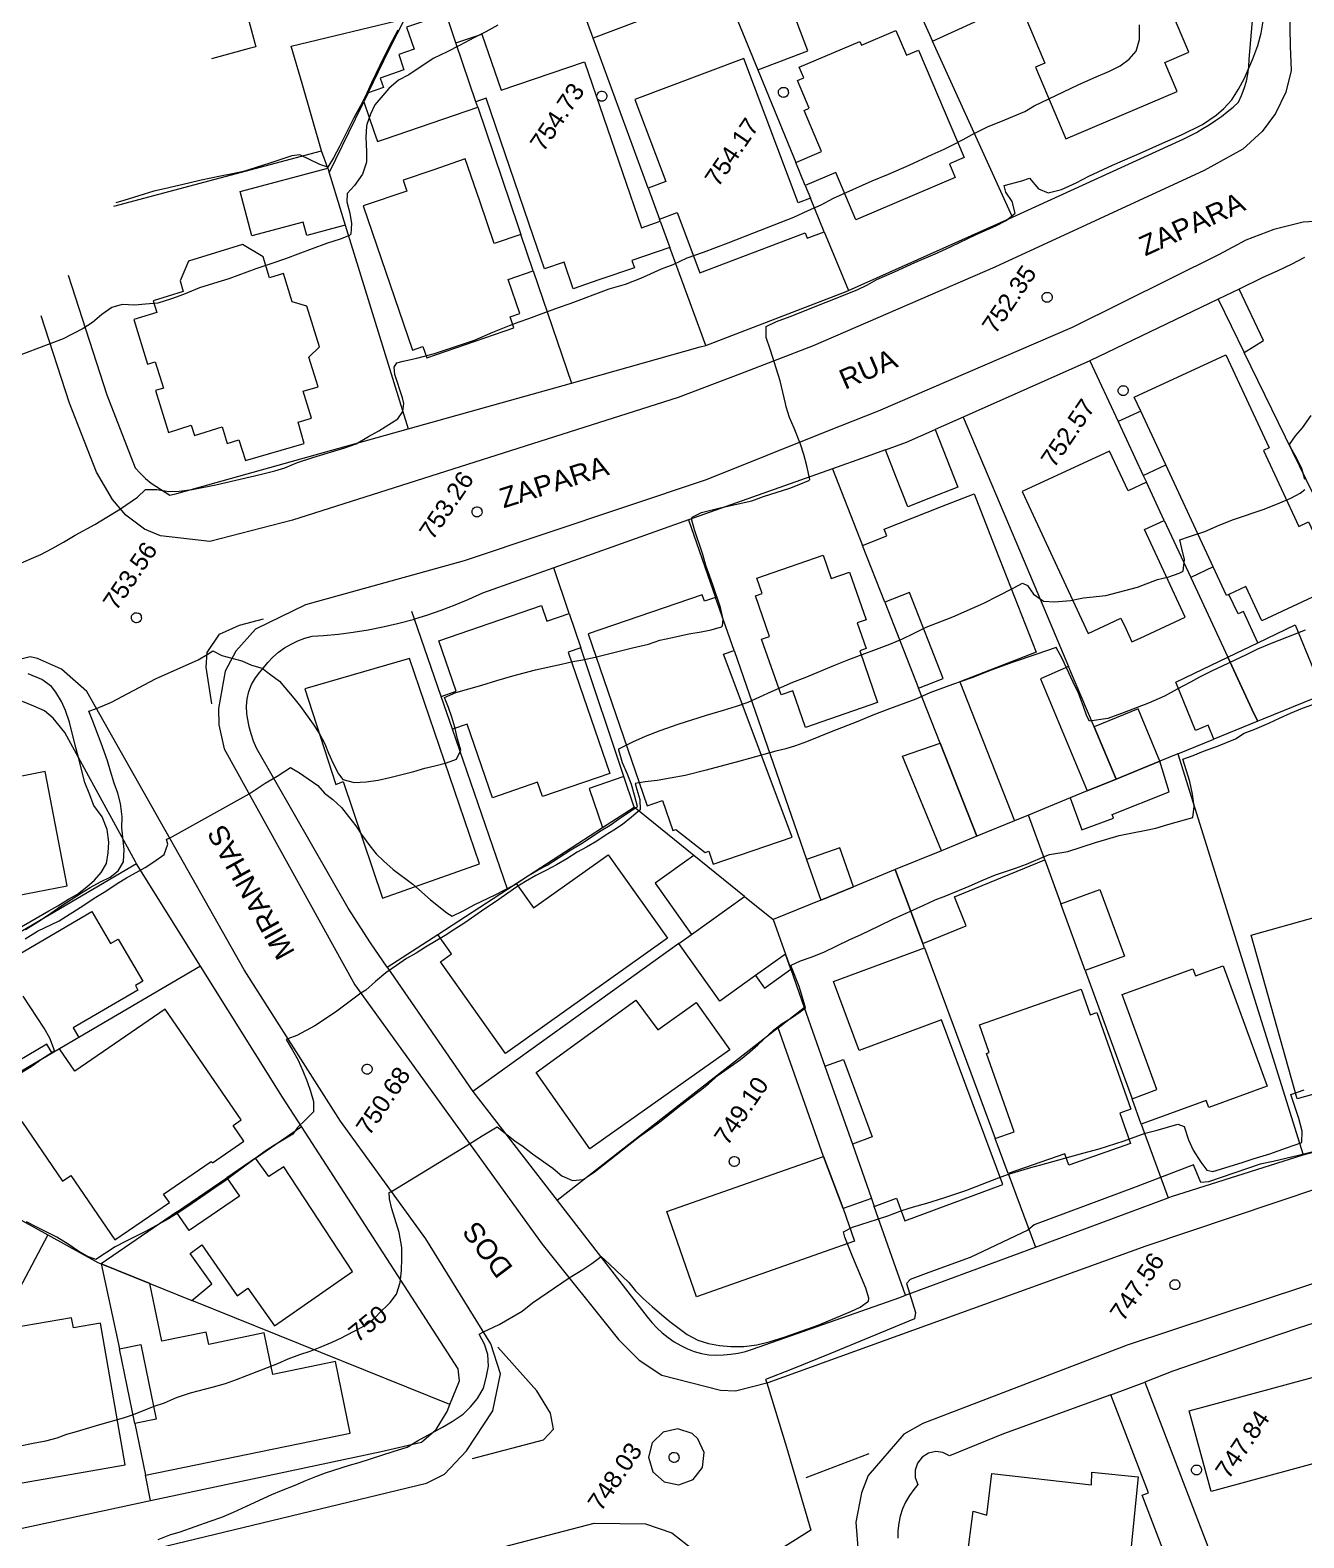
# Model space of a CAD drawing. Header units: metres. Extents: x 7 to 327053, y 40 to 7393807.
# Drawn here: x 325297.3 to 325424.3, y 7393213.7 to 7393364 of the extents above; entities that cross this region are included whole.
import ezdxf
from ezdxf.enums import TextEntityAlignment as Align

# ---------------------------------------------------------------- set-up
doc = ezdxf.new("R2010")
doc.units = ezdxf.units.M
doc.layers.get('0').update_dxf_attribs({"lineweight": 18})
for name, color, linetype, lineweight in [('100_SIST_VIARIO_MEIO_FIO', 1, 'Continuous', 18), ('108_SEP_FIS_CANT_CENT_ILHA', 7, 'Continuous', 18), ('160_P_SIMP_ASF_TOP', 7, 'Continuous', 18), ('206_MURO_E_MURO_ARRIMO', 7, 'Continuous', 18), ('214_PROJ_BEIRAL_EDIF', 10, 'Continuous', 18), ('600_CURVA_MESTRA', 14, 'Continuous', 18), ('602_CURVA_MESTRA_TOP', 24, 'Continuous', 18), ('604_CURVA_INTERM', 7, 'Continuous', 18), ('606_PTO_COTADO', 7, 'Continuous', 18), ('608_PTO_COTADO_INTERVIA', 1, 'Continuous', 18), ('624_SEGM_CURVA_MESTRA', 14, 'Continuous', 18)]:
    doc.layers.add(name, color=color, linetype=linetype, lineweight=lineweight)
doc.styles.add('Style-Arial', font='arial.ttf', dxfattribs={"height": 1.75})

# ---------------------------------------------------------------- blocks, each defined once
blk = doc.blocks.new('SP09')
at = {"color": 0, "linetype": 'Continuous'}
blk.add_lwpolyline([(-0.03, -0.51), (-0.14, -0.49), (-0.24, -0.46), (-0.31, -0.42), (-0.35, -0.39), (-0.42, -0.31), (-0.47, -0.24), (-0.51, -0.15), (-0.52, -0.09), (-0.52, 0.03), (-0.51, 0.11), (-0.48, 0.2), (-0.44, 0.27), (-0.4, 0.33), (-0.32, 0.39), (-0.23, 0.44), (-0.15, 0.48), (-0.1, 0.48), (-0.03, 0.48), (0.08, 0.48), (0.19, 0.44), (0.27, 0.4), (0.35, 0.32), (0.41, 0.23), (0.46, 0.11), (0.48, 0.03), (0.48, -0.03), (0.47, -0.08), (0.44, -0.21), (0.38, -0.3), (0.31, -0.38), (0.23, -0.44), (0.1, -0.49), (0.02, -0.51)], close=True, dxfattribs=at)
blk = doc.blocks.new('SP10')
at = {"color": 0, "linetype": 'Continuous'}
blk.add_lwpolyline([(-0.03, -0.51), (-0.14, -0.49), (-0.24, -0.46), (-0.31, -0.42), (-0.35, -0.39), (-0.42, -0.31), (-0.47, -0.24), (-0.51, -0.15), (-0.52, -0.09), (-0.52, 0.03), (-0.51, 0.11), (-0.48, 0.2), (-0.44, 0.27), (-0.4, 0.33), (-0.32, 0.39), (-0.23, 0.44), (-0.15, 0.48), (-0.1, 0.48), (-0.03, 0.48), (0.08, 0.48), (0.19, 0.44), (0.27, 0.4), (0.35, 0.32), (0.41, 0.23), (0.46, 0.11), (0.48, 0.03), (0.48, -0.03), (0.47, -0.08), (0.44, -0.21), (0.38, -0.3), (0.31, -0.38), (0.23, -0.44), (0.1, -0.49), (0.02, -0.51)], close=True, dxfattribs=at)

msp = doc.modelspace()

# ---------------------------------------------------------------- linework, layer by layer
at = {"layer": '100_SIST_VIARIO_MEIO_FIO'}
for points in [[(325422.862, 7393368.008), (325422.982, 7393362.465), (325423.071, 7393360.029), (325422.542, 7393357.851), (325421.507, 7393355.745), (325420.177, 7393353.934), (325418.259, 7393352.189), (325414.412, 7393350.039), (325393.518, 7393340.423), (325375.424, 7393332.561), (325368.173, 7393329.791)], [(325427.016, 7393345.057), (325424.257, 7393344.912), (325421.349, 7393344.183), (325418.553, 7393343.102), (325415.912, 7393341.683), (325401.228, 7393334.387), (325381.881, 7393326.059), (325376.852, 7393324.048)], [(325368.173, 7393329.791), (325361.943, 7393327.411), (325323.506, 7393315.174), (325315.251, 7393313.047), (325310.347, 7393313.629), (325308.736, 7393314.293), (325306.896, 7393315.68), (325305.54, 7393317.255), (325303.952, 7393319.958), (325301.28, 7393326.845), (325298.446, 7393335.554)], [(325376.852, 7393324.048), (325364.749, 7393319.208), (325340.626, 7393311.134)], [(325340.626, 7393311.134), (325324.796, 7393306.727), (325319.828, 7393304.318), (325317.849, 7393302.125), (325316.772, 7393300.121), (325316.132, 7393296.391), (325316.151, 7393294.764), (325316.677, 7393292.382), (325329.706, 7393268.857), (325348.384, 7393242.971), (325356.011, 7393233.474), (325358.057, 7393231.395), (325360.314, 7393229.922), (325366.19, 7393228.426), (325367.661, 7393228.342), (325370.921, 7393229.176), (325408.608, 7393242.814), (325430.286, 7393250.108), (325450.061, 7393255.155), (325468.931, 7393258.804), (325474.34, 7393259.539)], [(325209.297, 7393200.824), (325216.702, 7393200.774), (325298.443, 7393209.884), (325336.871, 7393219.139), (325338.648, 7393220.053), (325340.855, 7393222.353), (325343.488, 7393226.368), (325344.251, 7393230.048), (325343.265, 7393233.042), (325336.788, 7393243.502), (325328.277, 7393255.254), (325318.682, 7393270.322), (325302.994, 7393298.101), (325300.469, 7393300.322), (325298.07, 7393301.379), (325297.342, 7393301.556), (325271.821, 7393295.316)], [(325467.856, 7393249.99), (325450.614, 7393246.4), (325437.957, 7393243.233), (325406.722, 7393232.915), (325386.337, 7393225.108), (325384.463, 7393224.022), (325380.9, 7393219.899), (325380.22, 7393218.178), (325379.672, 7393215.265), (325379.979, 7393211.422), (325381.204, 7393208.291), (325385.378, 7393204.11), (325403.726, 7393189.696), (325429.074, 7393172.585), (325436.74, 7393168.324), (325448.345, 7393162.46), (325459.931, 7393157.179), (325473.224, 7393151.606), (325497.224, 7393143.53), (325504.927, 7393141.361), (325520.03, 7393138.206), (325537.669, 7393135.195), (325572.626, 7393131.787)], [(325203.981, 7393192.791), (325219.061, 7393193.226), (325239.529, 7393194.617), (325272.258, 7393198.267), (325302.769, 7393203.146), (325326.737, 7393208.129), (325353.588, 7393215.149), (325358.704, 7393215.09), (325361.333, 7393214.193), (325365.156, 7393211.198), (325373.617, 7393203.061), (325392.737, 7393187.111), (325406.802, 7393176.876), (325424.447, 7393165.503), (325437.468, 7393158.298), (325459.032, 7393147.869), (325459.338, 7393146.828), (325458.563, 7393145.826), (325404.242, 7393140.748), (325268.369, 7393128.025)]]:
    msp.add_lwpolyline(points, dxfattribs=at)
at = {"layer": '108_SEP_FIS_CANT_CENT_ILHA'}
for points in [[(325315.464, 7393296.87), (325314.897, 7393300.509), (325314.995, 7393301.983), (325316.238, 7393303.823), (325318.228, 7393304.7), (325320.601, 7393305.333)], [(325341.46, 7393221.61), (325348.534, 7393223.475), (325349.539, 7393224.514), (325349.218, 7393226.132), (325347.869, 7393228.344), (325343.979, 7393232.699)], [(325374.715, 7393219.717), (325380.998, 7393222.101)]]:
    msp.add_lwpolyline(points, dxfattribs=at)
msp.add_lwpolyline([(325363.356, 7393224.086), (325361.925, 7393224.565), (325360.453, 7393224.231), (325359.369, 7393223.181), (325358.989, 7393221.721), (325359.422, 7393220.275), (325360.544, 7393219.266), (325362.027, 7393218.986), (325363.439, 7393219.517), (325364.37, 7393220.705), (325364.548, 7393222.203), (325363.922, 7393223.576)], close=True, dxfattribs=at)
at = {"layer": '206_MURO_E_MURO_ARRIMO'}
for p, q in [((325418.903, 7393361.146), (325419.57, 7393369.131)), ((325418.772, 7393359.672), (325418.867, 7393360.407)), ((325418.867, 7393360.407), (325418.903, 7393361.146)), ((325418.406, 7393358.238), (325418.618, 7393358.948)), ((325418.618, 7393358.948), (325418.772, 7393359.672)), ((325417.816, 7393356.88), (325418.139, 7393357.547)), ((325418.139, 7393357.547), (325418.406, 7393358.238)), ((325416.122, 7393355.454), (325416.712, 7393355.902)), ((325416.712, 7393355.902), (325417.288, 7393356.369)), ((325417.288, 7393356.369), (325417.816, 7393356.88)), ((325414.271, 7393354.225), (325414.901, 7393354.615)), ((325414.901, 7393354.615), (325415.518, 7393355.025)), ((325415.518, 7393355.025), (325416.122, 7393355.454)), ((325395.29, 7393345.393), (325412.315, 7393353.177)), ((325412.315, 7393353.177), (325412.978, 7393353.505)), ((325412.978, 7393353.505), (325413.63, 7393353.855)), ((325413.63, 7393353.855), (325414.271, 7393354.225)), ((325378.924, 7393338.092), (325395.29, 7393345.393)), ((325424.415, 7393341.389), (325423.091, 7393340.688)), ((325301.141, 7393339.627), (325304.984, 7393327.692)), ((325420.194, 7393339.343), (325417.877, 7393338.23)), ((325421.743, 7393340.031), (325420.194, 7393339.343)), ((325423.091, 7393340.688), (325421.743, 7393340.031)), ((325364.698, 7393332.614), (325378.547, 7393337.924)), ((325378.547, 7393337.924), (325378.924, 7393338.092)), ((325415.8, 7393337.233), (325402.999, 7393331.087)), ((325351.304, 7393328.86), (325364.142, 7393332.458)), ((325364.142, 7393332.458), (325364.698, 7393332.614)), ((325402.999, 7393331.087), (325390.372, 7393325.462)), ((325335.019, 7393324.295), (325351.304, 7393328.86)), ((325304.984, 7393327.692), (325307.829, 7393320.415)), ((325390.372, 7393325.462), (325387.594, 7393324.225)), ((325311.971, 7393317.834), (325335.019, 7393324.295)), ((325380.689, 7393321.509), (325377.333, 7393320.315)), ((325382.616, 7393322.195), (325380.689, 7393321.509)), ((325307.829, 7393320.415), (325308.32, 7393319.869)), ((325308.32, 7393319.869), (325308.845, 7393319.346)), ((325377.333, 7393320.315), (325362.99, 7393315.208)), ((325308.845, 7393319.346), (325309.411, 7393318.876)), ((325309.411, 7393318.876), (325311.263, 7393317.665)), ((325311.263, 7393317.665), (325311.971, 7393317.834)), ((325362.99, 7393315.208), (325349.571, 7393310.431)), ((325349.571, 7393310.431), (325342.43, 7393307.89)), ((325342.43, 7393307.89), (325341.067, 7393307.268)), ((325339.683, 7393306.693), (325338.281, 7393306.165)), ((325341.067, 7393307.268), (325339.683, 7393306.693)), ((325332.517, 7393304.533), (325333.978, 7393304.868)), ((325333.978, 7393304.868), (325335.668, 7393305.324)), ((325336.862, 7393305.684), (325335.668, 7393305.324)), ((325338.281, 7393306.165), (325336.862, 7393305.684)), ((325324.036, 7393303.157), (325324.736, 7393303.421)), ((325324.736, 7393303.421), (325325.458, 7393303.622)), ((325325.458, 7393303.622), (325326.585, 7393303.691)), ((325326.585, 7393303.691), (325328.078, 7393303.826)), ((325328.078, 7393303.826), (325329.566, 7393304.012)), ((325329.566, 7393304.012), (325331.046, 7393304.247)), ((325331.046, 7393304.247), (325332.517, 7393304.533)), ((325321.55, 7393301.512), (325322.114, 7393302.005)), ((325322.114, 7393302.005), (325322.719, 7393302.446)), ((325322.719, 7393302.446), (325323.361, 7393302.831)), ((325323.361, 7393302.831), (325324.036, 7393303.157)), ((325320.26, 7393300.037), (325320.488, 7393300.273)), ((325320.488, 7393300.273), (325321.034, 7393300.971)), ((325321.034, 7393300.971), (325321.55, 7393301.512)), ((325319.15, 7393298.103), (325319.427, 7393298.798)), ((325319.427, 7393298.798), (325319.799, 7393299.447)), ((325319.799, 7393299.447), (325320.26, 7393300.037)), ((325318.905, 7393296.631), (325318.975, 7393297.376)), ((325318.975, 7393297.376), (325319.15, 7393298.103)), ((325297.716, 7393296.622), (325296.585, 7393297.096)), ((325298.772, 7393296.152), (325297.716, 7393296.622)), ((325299.649, 7393295.448), (325298.772, 7393296.152)), ((325318.942, 7393295.883), (325318.905, 7393296.631)), ((325319.035, 7393295.312), (325318.942, 7393295.883)), ((325300.802, 7393294.004), (325299.649, 7393295.448)), ((325319.191, 7393294.579), (325319.035, 7393295.312)), ((325319.39, 7393293.857), (325319.191, 7393294.579)), ((325307.834, 7393281.103), (325300.802, 7393294.004)), ((325319.629, 7393293.146), (325319.39, 7393293.857)), ((325319.908, 7393292.451), (325319.629, 7393293.146)), ((325329.05, 7393276.489), (325319.908, 7393292.451)), ((325307.96, 7393280.901), (325307.834, 7393281.103)), ((325314.328, 7393270.709), (325307.96, 7393280.901)), ((325331.279, 7393273.031), (325329.05, 7393276.489)), ((325332.947, 7393270.605), (325331.279, 7393273.031)), ((325322.5, 7393257.628), (325314.328, 7393270.709)), ((325332.947, 7393270.605), (325341.483, 7393258.191)), ((325341.483, 7393258.191), (325349.898, 7393247.319)), ((325324.388, 7393254.708), (325322.5, 7393257.628)), ((325340.009, 7393230.543), (325324.388, 7393254.708)), ((325424.266, 7393251.896), (325432.458, 7393254.081)), ((325411.156, 7393247.727), (325424.266, 7393251.896)), ((325410.822, 7393247.603), (325411.156, 7393247.727)), ((325349.898, 7393247.319), (325358.856, 7393235.745)), ((325397.574, 7393242.686), (325410.822, 7393247.603)), ((325384.625, 7393237.88), (325397.574, 7393242.686)), ((325369.374, 7393232.516), (325384.06, 7393237.67)), ((325384.06, 7393237.67), (325384.625, 7393237.88)), ((325358.856, 7393235.745), (325359.32, 7393235.167)), ((325428.751, 7393236.216), (325423.759, 7393234.593)), ((325359.32, 7393235.167), (325359.826, 7393234.626)), ((325359.826, 7393234.626), (325360.371, 7393234.124)), ((325360.371, 7393234.124), (325360.952, 7393233.663)), ((325423.759, 7393234.593), (325418.795, 7393232.898)), ((325360.952, 7393233.663), (325361.565, 7393233.247)), ((325361.565, 7393233.247), (325362.208, 7393232.877)), ((325362.208, 7393232.877), (325362.875, 7393232.556)), ((325418.795, 7393232.898), (325417.274, 7393232.362)), ((325362.875, 7393232.556), (325363.565, 7393232.286)), ((325363.565, 7393232.286), (325364.273, 7393232.067)), ((325364.273, 7393232.067), (325364.999, 7393231.93)), ((325364.999, 7393231.93), (325365.738, 7393231.905)), ((325365.738, 7393231.905), (325366.479, 7393231.928)), ((325366.479, 7393231.928), (325367.216, 7393232.001)), ((325367.216, 7393232.001), (325367.947, 7393232.122)), ((325367.947, 7393232.122), (325368.668, 7393232.291)), ((325368.668, 7393232.291), (325369.374, 7393232.516)), ((325417.274, 7393232.362), (325411.266, 7393230.308)), ((325340.139, 7393229.342), (325340.009, 7393230.543)), ((325411.266, 7393230.308), (325408.473, 7393229.208)), ((325339.202, 7393226.988), (325340.139, 7393229.342)), ((325338.929, 7393226.301), (325339.202, 7393226.988)), ((325405.111, 7393227.961), (325394.398, 7393224.072)), ((325337.822, 7393224.505), (325338.929, 7393226.301)), ((325336.351, 7393223.226), (325337.822, 7393224.505)), ((325394.398, 7393224.072), (325389.001, 7393221.876)), ((325309.351, 7393217.399), (325332.333, 7393222.314)), ((325332.333, 7393222.314), (325336.351, 7393223.226)), ((325386.914, 7393222.136), (325386.285, 7393221.739)), ((325387.634, 7393222.299), (325386.914, 7393222.136)), ((325388.358, 7393222.209), (325387.634, 7393222.299)), ((325389.001, 7393221.876), (325388.358, 7393222.209)), ((325385.82, 7393221.155), (325385.576, 7393220.453)), ((325386.285, 7393221.739), (325385.82, 7393221.155)), ((325385.576, 7393220.453), (325385.581, 7393219.718)), ((325385.581, 7393219.718), (325385.852, 7393219.009)), ((325385.007, 7393217.912), (325384.638, 7393217.26)), ((325385.439, 7393218.524), (325385.007, 7393217.912)), ((325385.852, 7393219.009), (325385.439, 7393218.524)), ((325293.68, 7393214.047), (325309.351, 7393217.399)), ((325384.335, 7393216.577), (325384.103, 7393215.868)), ((325384.638, 7393217.26), (325384.335, 7393216.577)), ((325383.943, 7393215.142), (325383.857, 7393214.405)), ((325384.103, 7393215.868), (325383.943, 7393215.142)), ((325383.857, 7393214.405), (325383.846, 7393213.666))]:
    msp.add_line(p, q, dxfattribs=at)
for points in [[(325331.038, 7393357.793), (325333.145, 7393362.107), (325334.706, 7393365.182)], [(325358.958, 7393348.299), (325353.491, 7393363.237)], [(325395.29, 7393345.393), (325387.319, 7393362.965)], [(325369.897, 7393360.094), (325373.686, 7393350.86)], [(325329.772, 7393355.201), (325330.607, 7393356.909)], [(325341.978, 7393356.353), (325346.015, 7393344.453)], [(325327.151, 7393349.835), (325329.772, 7393355.201)], [(325327.013, 7393350.283), (325326.391, 7393352.023)], [(325374.626, 7393348.569), (325375.149, 7393347.292)], [(325328.762, 7393344.607), (325335.019, 7393324.295)], [(325346.015, 7393344.453), (325346.278, 7393343.677)], [(325360.171, 7393344.984), (325360.096, 7393345.191)], [(325376.52, 7393343.951), (325378.924, 7393338.092)], [(325364.698, 7393332.614), (325361.132, 7393342.358)], [(325347.513, 7393340.036), (325351.304, 7393328.86)], [(325427.334, 7393313.579), (325418.396, 7393331.909)], [(325402.999, 7393331.087), (325405.82, 7393325.026)], [(325390.372, 7393325.462), (325396.447, 7393311.082)], [(325377.333, 7393320.315), (325380.339, 7393312.657)], [(325408.333, 7393319.626), (325408.644, 7393318.958)], [(325362.99, 7393315.208), (325365.678, 7393307.481)], [(325410.413, 7393315.157), (325413.06, 7393309.471)], [(325396.447, 7393311.082), (325400.882, 7393300.582)], [(325351.091, 7393305.889), (325349.571, 7393310.431)], [(325382.556, 7393307.009), (325385.922, 7393298.436)], [(325335.668, 7393305.324), (325335.413, 7393306.064)], [(325338.322, 7393297.604), (325335.668, 7393305.324)], [(325356.54, 7393289.602), (325352.24, 7393302.456)], [(325367.524, 7393302.176), (325374.768, 7393281.355)], [(325344.934, 7393278.374), (325339.444, 7393294.34)], [(325411.763, 7393291.888), (325415.378, 7393293.354)], [(325411.763, 7393291.888), (325409.978, 7393291.154)], [(325411.763, 7393291.888), (325424.266, 7393251.896)], [(325401.044, 7393287.481), (325396.873, 7393285.765)], [(325363.525, 7393281.742), (325357.559, 7393286.557)], [(325345.806, 7393278.94), (325354.415, 7393284.52)], [(325307.96, 7393280.901), (325290.482, 7393270.662)], [(325398.506, 7393281.296), (325400.105, 7393276.922)], [(325332.947, 7393270.605), (325337.98, 7393273.867)], [(325362.039, 7393272.96), (325341.483, 7393258.191)], [(325386.503, 7393272.523), (325393.561, 7393253.5)], [(325314.328, 7393270.709), (325302.196, 7393263.602)], [(325402.536, 7393270.273), (325407.209, 7393257.487)], [(325371.925, 7393264.549), (325349.898, 7393247.319)], [(325319.808, 7393251.567), (325324.388, 7393254.708)], [(325408.132, 7393254.962), (325410.822, 7393247.603)], [(325311.944, 7393246.172), (325316.951, 7393249.607)], [(325394.856, 7393250.012), (325397.574, 7393242.686)], [(325384.625, 7393237.88), (325381.511, 7393246.732)], [(325299.1, 7393243.912), (325304.097, 7393241.155), (325304.433, 7393241.02)], [(325339.202, 7393226.988), (325313.459, 7393237.377)], [(325307.776, 7393225.087), (325306.248, 7393232.546)], [(325309.351, 7393217.399), (325308.83, 7393219.941)]]:
    msp.add_lwpolyline(points, dxfattribs=at)
at = {"layer": '214_PROJ_BEIRAL_EDIF'}
for points in [[(325370.678, 7393373.161), (325365.426, 7393373.369), (325364.435, 7393373.408), (325366.598, 7393368.136), (325369.897, 7393360.094), (325374.901, 7393361.985)], [(325384.01, 7393370.26), (325387.319, 7393362.965), (325394.109, 7393366.045), (325391.485, 7393371.828), (325388.029, 7393372.16), (325383.438, 7393372.601), (325382.926, 7393372.65)], [(325353.491, 7393363.237), (325351.881, 7393367.636), (325351.456, 7393368.798), (325360.025, 7393372.036), (325362.118, 7393366.496)], [(325396.324, 7393367.82), (325397.128, 7393365.917), (325396.457, 7393365.634), (325398.512, 7393360.768), (325397.576, 7393360.373), (325400.594, 7393353.225), (325411.714, 7393357.92), (325410.483, 7393360.834), (325412.884, 7393361.848), (325410.43, 7393367.658), (325408.19, 7393366.712), (325406.854, 7393369.877), (325401.763, 7393367.728), (325400.907, 7393369.755)], [(325374.626, 7393348.569), (325373.686, 7393350.86), (325376.251, 7393351.952), (325374.514, 7393356.034), (325375.03, 7393356.253), (325373.853, 7393359.018), (325374.481, 7393359.285), (325374.026, 7393360.355), (325380.071, 7393362.927), (325380.226, 7393362.564), (325383.654, 7393364.023), (325384.71, 7393361.54), (325385.908, 7393362.05), (325390.468, 7393351.335), (325388.998, 7393350.71), (325389.575, 7393349.353), (325379.679, 7393345.142), (325377.67, 7393349.864)], [(325358.958, 7393348.299), (325360.096, 7393345.191), (325361.858, 7393345.856), (325364.125, 7393339.858), (325374.625, 7393343.825), (325374.82, 7393343.308), (325376.52, 7393343.951), (325375.149, 7393347.292), (325373.93, 7393346.831), (325368.488, 7393361.235), (325357.632, 7393357.134), (325360.718, 7393348.964)], [(325327.013, 7393350.283), (325327.151, 7393349.835), (325328.762, 7393344.607), (325324.926, 7393343.585), (325324.572, 7393344.914), (325319.453, 7393343.55), (325318.279, 7393347.956)], [(325307.693, 7393335.182), (325309.058, 7393330.752), (325309.813, 7393330.985), (325310.628, 7393328.342), (325309.858, 7393328.105), (325311.141, 7393323.94), (325313.414, 7393324.64), (325313.725, 7393323.63), (325316.487, 7393324.481), (325316.992, 7393322.84), (325318.163, 7393323.201), (325318.801, 7393321.13), (325324.667, 7393322.836), (325324.051, 7393324.953), (325325.397, 7393325.367), (325324.575, 7393328.035), (325326.052, 7393328.49), (325325.143, 7393331.441), (325326.182, 7393332.483), (325324.942, 7393336.509), (325323.481, 7393336.952), (325322.611, 7393339.774), (325321.218, 7393339.345), (325320.569, 7393341.451), (325318.506, 7393342.662), (325313.119, 7393341.002), (325312.285, 7393339.044), (325312.615, 7393337.973), (325309.619, 7393337.05), (325309.978, 7393335.886)], [(325418.396, 7393331.909), (325420.332, 7393333.113), (325417.877, 7393338.23), (325415.8, 7393337.233)], [(325416.871, 7393307.783), (325416.633, 7393307.672), (325415.309, 7393310.518), (325410.569, 7393320.702), (325408.072, 7393326.066), (325407.436, 7393327.432), (325416.556, 7393331.677), (325420.874, 7393322.402), (325420.304, 7393322.137), (325423.835, 7393314.552), (325424.807, 7393315.005), (325427.75, 7393308.683), (325420.151, 7393305.147), (325418.559, 7393308.568)], [(325408.072, 7393326.066), (325405.82, 7393325.026), (325408.333, 7393319.626), (325410.569, 7393320.702)], [(325369.81, 7393309.398), (325376.411, 7393311.695), (325377.227, 7393309.349), (325379.042, 7393309.981), (325380.687, 7393305.253), (325379.796, 7393304.942), (325380.689, 7393302.376), (325380.053, 7393302.155), (325381.846, 7393297.001), (325374.652, 7393294.498), (325373.379, 7393298.156), (325372.215, 7393297.751), (325370.28, 7393303.312), (325371.074, 7393303.589), (325369.668, 7393307.632), (325370.343, 7393307.867)], [(325416.871, 7393307.783), (325416.633, 7393307.672), (325415.309, 7393310.518), (325413.06, 7393309.471), (325416.761, 7393301.518), (325419.762, 7393302.956), (325418.311, 7393306.075), (325417.781, 7393305.828)], [(325351.091, 7393305.889), (325352.24, 7393302.456), (325350.987, 7393302.025), (325355.146, 7393289.928), (325348.431, 7393287.619), (325347.942, 7393289.042), (325343.458, 7393287.501), (325340.931, 7393294.852), (325339.444, 7393294.34), (325338.322, 7393297.604), (325339.82, 7393298.119), (325338.088, 7393303.156), (325348.326, 7393306.676), (325348.86, 7393305.122)], [(325367.524, 7393302.176), (325365.678, 7393307.481), (325364.582, 7393307.104), (325364.36, 7393307.75), (325352.973, 7393303.835), (325358.866, 7393286.697), (325360.406, 7393287.226), (325361.437, 7393284.228), (325361.723, 7393284.326), (325364.653, 7393282.047), (325365.011, 7393282.17), (325365.459, 7393280.867), (325373.31, 7393283.567), (325366.466, 7393301.812)], [(325324.732, 7393298.361), (325327.807, 7393288.824), (325328.538, 7393289.11), (325332.492, 7393277.482), (325342.142, 7393280.905), (325335.171, 7393301.399)], [(325402.753, 7393288.183), (325405.621, 7393289.363), (325403.421, 7393294.57), (325400.882, 7393300.582), (325398.082, 7393299.368)], [(325405.621, 7393289.363), (325409.978, 7393291.154), (325407.812, 7393296.375), (325403.421, 7393294.57)], [(325391.725, 7393283.653), (325388.223, 7393282.22), (325384.333, 7393291.654), (325388.074, 7393292.955)], [(325280.431, 7393285.287), (325281.632, 7393277.004), (325283.967, 7393277.363), (325284.211, 7393276.451), (325294.578, 7393278.575), (325294.848, 7393277.502), (325301.043, 7393278.729), (325298.826, 7393290.119), (325282.09, 7393286.763), (325282.379, 7393285.55)], [(325409.978, 7393291.154), (325405.621, 7393289.363), (325402.753, 7393288.183), (325401.044, 7393287.481), (325402.203, 7393284.309), (325405.36, 7393285.463), (325405.231, 7393285.814), (325410.898, 7393288.1)], [(325354.415, 7393284.52), (325357.559, 7393286.557), (325356.54, 7393289.602), (325353.077, 7393288.412)], [(325395.483, 7393285.195), (325391.725, 7393283.653), (325388.223, 7393282.22), (325383.606, 7393280.33), (325386.345, 7393272.948), (325390.677, 7393274.72), (325389.495, 7393277.609), (325398.506, 7393281.296), (325396.873, 7393285.765)], [(325376.181, 7393277.292), (325379.435, 7393278.624), (325378.084, 7393282.508), (325374.768, 7393281.355)], [(325337.98, 7393273.867), (325344.934, 7393278.374), (325345.806, 7393278.94), (325347.527, 7393276.521), (325354.976, 7393281.822), (325360.904, 7393273.493), (325344.756, 7393262.001), (325338.249, 7393271.144), (325339.357, 7393271.932)], [(325363.295, 7393273.862), (325368.583, 7393277.661), (325363.525, 7393281.742), (325359.65, 7393278.984)], [(325374.527, 7393266.585), (325376.59, 7393260.721), (325378.437, 7393261.407), (325381.308, 7393253.671), (325379.328, 7393252.937), (325381.229, 7393247.534), (325381.511, 7393246.732), (325383.715, 7393247.55), (325384.546, 7393245.311), (325394.317, 7393248.937), (325388.226, 7393265.351), (325379.989, 7393262.295), (325377.441, 7393269.161), (325386.503, 7393272.523), (325386.345, 7393272.948), (325383.606, 7393280.33), (325379.435, 7393278.624), (325376.181, 7393277.292), (325371.442, 7393275.353), (325372.661, 7393271.89), (325373.189, 7393270.388)], [(325402.536, 7393270.273), (325400.105, 7393276.922), (325404.015, 7393278.351), (325406.446, 7393271.702)], [(325362.039, 7393272.96), (325363.295, 7393273.862), (325368.583, 7393277.661), (325371.442, 7393275.353), (325372.661, 7393271.89), (325369.683, 7393269.769), (325366.117, 7393267.229)], [(325302.196, 7393263.602), (325300.267, 7393262.472), (325299.532, 7393262.042), (325299.011, 7393262.932), (325294.143, 7393260.08), (325289.525, 7393267.963), (325303.492, 7393276.145), (325305.361, 7393272.955), (325306.13, 7393273.405), (325308.592, 7393269.202), (325307.84, 7393268.761), (325308.096, 7393268.323), (325301.644, 7393264.543)], [(325373.189, 7393270.388), (325372.661, 7393271.89), (325369.683, 7393269.769), (325370.571, 7393268.522)], [(325408.132, 7393254.962), (325407.209, 7393257.487), (325409.682, 7393258.391), (325406.216, 7393267.875), (325413.266, 7393270.452), (325413.529, 7393269.732), (325416.304, 7393270.746), (325420.697, 7393258.728), (325414.854, 7393256.592), (325414.587, 7393257.321)], [(325347.79, 7393260.107), (325357.747, 7393267.3), (325359.945, 7393264.349), (325363.744, 7393267.091), (325367.096, 7393262.35), (325353.163, 7393252.488)], [(325394.856, 7393250.012), (325393.561, 7393253.5), (325395.464, 7393254.169), (325392.712, 7393261.994), (325392.977, 7393262.088), (325392.01, 7393264.837), (325402.145, 7393268.402), (325403.043, 7393265.849), (325403.71, 7393266.084), (325407.102, 7393256.441), (325405.993, 7393256.051), (325407.061, 7393253.015), (325400.916, 7393250.853), (325400.512, 7393252.002)], [(325300.267, 7393262.472), (325299.532, 7393262.042), (325293.707, 7393258.629), (325296.198, 7393254.997), (325296.503, 7393255.206), (325300.579, 7393249.264), (325301.388, 7393249.819), (325305.788, 7393243.404), (325311.225, 7393247.133), (325310.652, 7393247.969), (325315.407, 7393251.231), (325315.509, 7393251.082), (325318.666, 7393253.248), (325317.587, 7393254.822), (325318.382, 7393255.368), (325310.804, 7393266.415), (325301.8, 7393260.238)], [(325376.59, 7393260.721), (325379.328, 7393252.937), (325381.229, 7393247.534), (325378.398, 7393246.538), (325376.434, 7393251.731), (325371.925, 7393264.549), (325374.527, 7393266.585)], [(325309.29, 7393239.059), (325313.459, 7393237.377), (325315.468, 7393239.027), (325313.283, 7393242.045), (325314.471, 7393242.899), (325317.988, 7393237.825), (325319.052, 7393238.605), (325321.718, 7393234.837), (325329.497, 7393240.263), (325322.627, 7393250.679), (325321.151, 7393249.714), (325319.808, 7393251.567), (325316.951, 7393249.607), (325318.212, 7393247.768), (325313.205, 7393244.334), (325311.944, 7393246.172), (325304.433, 7393241.02)], [(325376.434, 7393251.731), (325378.398, 7393246.538), (325379.544, 7393243.28), (325363.798, 7393237.741), (325360.81, 7393246.235)], [(325288.018, 7393246.424), (325287.321, 7393250.411), (325290.545, 7393248.632), (325299.1, 7393243.912), (325295.632, 7393237.3), (325295.144, 7393237.567), (325293.804, 7393238.3), (325290.598, 7393240.054), (325292.664, 7393243.836)], [(325304.433, 7393241.02), (325306.248, 7393232.546), (325308.386, 7393232.984), (325309.914, 7393225.526), (325307.776, 7393225.087), (325308.83, 7393219.941), (325329.266, 7393224.128), (325327.803, 7393231.268), (325321.537, 7393229.985), (325320.69, 7393234.122), (325315.158, 7393232.989), (325314.908, 7393234.211), (325310.469, 7393233.302), (325309.29, 7393239.059)], [(325295.144, 7393237.567), (325293.804, 7393238.3), (325291.833, 7393237.955), (325293.083, 7393230.809), (325293.89, 7393230.951), (325295.968, 7393219.071), (325306.817, 7393220.968), (325304.343, 7393235.113), (325301.656, 7393234.643), (325301.48, 7393235.647), (325295.658, 7393234.629)], [(325430.817, 7393231.202), (325432.813, 7393223.118), (325415.09, 7393218.323), (325412.916, 7393226.359)], [(325413.641, 7393203.77), (325408.209, 7393217.939), (325408.858, 7393218.188), (325405.111, 7393227.961), (325408.473, 7393229.208), (325416.62, 7393207.96)], [(325393.224, 7393220.092), (325403.169, 7393218.964), (325403.194, 7393220.257), (325407.82, 7393219.771), (325406.772, 7393209.18), (325400.056, 7393209.84), (325399.567, 7393204.831), (325390.107, 7393206.661), (325391.361, 7393216.354), (325392.734, 7393215.969)]]:
    msp.add_lwpolyline(points, close=True, dxfattribs=at)
for points in [[(325334.706, 7393365.182), (325336.874, 7393369.453), (325327.526, 7393367.297), (325319.043, 7393365.341), (325319.834, 7393362.374), (325319.191, 7393362.203)], [(325324.458, 7393358.718), (325323.381, 7393362.446), (325334.706, 7393365.182)], [(325332.784, 7393353.208), (325341.978, 7393356.353), (325341.787, 7393356.917), (325339.798, 7393362.781), (325338.814, 7393365.684), (325334.883, 7393364.339), (325335.628, 7393362.159), (325334.088, 7393361.632), (325334.618, 7393360.082), (325332.239, 7393359.269), (325332.565, 7393358.315), (325331.038, 7393357.793)], [(325347.544, 7393343.441), (325342.815, 7393357.269), (325341.787, 7393356.917), (325339.798, 7393362.781), (325342.382, 7393363.665), (325344.301, 7393358.054), (325352.623, 7393360.901), (325358.287, 7393344.339), (325360.171, 7393344.984)], [(325319.191, 7393362.203), (325315.413, 7393361.196)], [(325305.694, 7393346.508), (325326.391, 7393352.023), (325324.458, 7393358.718)], [(325331.038, 7393357.793), (325330.607, 7393356.909), (325331.605, 7393353.988)], [(325331.605, 7393353.988), (325331.968, 7393352.929), (325332.784, 7393353.208)], [(325337.479, 7393350.102), (325334.52, 7393349.09), (325334.892, 7393348.002), (325330.547, 7393346.516), (325335.468, 7393332.129), (325336.513, 7393332.487), (325336.889, 7393331.387), (325345.574, 7393334.358), (325345.198, 7393335.457), (325346.172, 7393335.79), (325345.013, 7393339.18), (325347.513, 7393340.036)], [(325342.175, 7393346.994), (325340.732, 7393351.214), (325337.479, 7393350.102)], [(325347.513, 7393340.036), (325346.278, 7393343.677), (325343.62, 7393342.768), (325342.175, 7393346.994)], [(325360.171, 7393344.984), (325361.132, 7393342.358), (325357.352, 7393341.064), (325357.595, 7393340.353), (325354.046, 7393339.139)], [(325354.046, 7393339.139), (325351.486, 7393338.264), (325350.586, 7393340.898), (325348.642, 7393340.233), (325347.544, 7393343.441)], [(325382.616, 7393322.195), (325384.719, 7393322.944), (325387.594, 7393324.225), (325389.846, 7393318.488), (325386.964, 7393317.357)], [(325383.657, 7393319.545), (325382.616, 7393322.195)], [(325410.413, 7393315.157), (325408.644, 7393318.958), (325406.808, 7393318.107), (325404.975, 7393322.062), (325396.271, 7393318.029), (325400.835, 7393308.178)], [(325386.964, 7393317.357), (325384.843, 7393316.524), (325383.657, 7393319.545)], [(325388.207, 7393316.534), (325391.459, 7393317.811), (325393.278, 7393313.179)], [(325395.483, 7393285.195), (325391.725, 7393283.653), (325388.074, 7393292.955), (325385.922, 7393298.436), (325388.385, 7393299.404), (325385.019, 7393307.976), (325382.556, 7393307.009), (325380.339, 7393312.657), (325382.757, 7393313.607), (325382.489, 7393314.289), (325388.207, 7393316.534)], [(325408.02, 7393303.423), (325412.518, 7393305.507), (325408.465, 7393314.254), (325410.413, 7393315.157)], [(325393.278, 7393313.179), (325397.653, 7393302.033), (325390.046, 7393299.047), (325395.483, 7393285.195)], [(325400.835, 7393308.178), (325402.827, 7393303.88), (325405.476, 7393305.107)], [(325405.476, 7393305.107), (325406.108, 7393305.4), (325406.583, 7393304.374)], [(325406.583, 7393304.374), (325407.2, 7393303.043), (325408.02, 7393303.423)], [(325419.37, 7393295.913), (325416.761, 7393301.518), (325419.762, 7393302.956), (325423.49, 7393304.742), (325425.291, 7393300.3), (325432.114, 7393303.774)], [(325432.114, 7393303.774), (325433.595, 7393300.738), (325420.252, 7393295.33)], [(325413.362, 7393299.889), (325416.761, 7393301.518), (325419.37, 7393295.913)], [(325419.738, 7393295.122), (325415.378, 7393293.354), (325414.815, 7393294.741), (325413.527, 7393294.219), (325411.576, 7393299.033), (325413.362, 7393299.889)], [(325420.252, 7393295.33), (325419.738, 7393295.122), (325419.37, 7393295.913)], [(325419.37, 7393295.913), (325419.738, 7393295.122)], [(325419.099, 7393273.798), (325439.103, 7393279.416), (325438.435, 7393281.795), (325440.029, 7393282.243)], [(325442.634, 7393280.519), (325447.252, 7393264.075), (325423.688, 7393257.458), (325419.099, 7393273.798)]]:
    msp.add_lwpolyline(points, dxfattribs=at)
at = {"layer": '600_CURVA_MESTRA'}
for points, elevation in [([(325343.988, 7393364.53), (325342.772, 7393363.87), (325341.664, 7393363.324), (325340.138, 7393362.514), (325338.919, 7393361.889), (325337.538, 7393361.229), (325335.09, 7393359.597), (325334.081, 7393359.046), (325333.094, 7393358.233), (325331.705, 7393356.607), (325331.28, 7393355.682), (325330.899, 7393354.646), (325330.887, 7393354.464)], 755), ([(325330.887, 7393354.464), (325330.815, 7393353.393), (325330.892, 7393351.959), (325330.869, 7393350.888), (325330.471, 7393349.675), (325329.692, 7393348.544), (325328.946, 7393347.756), (325328.934, 7393346.914), (325329.202, 7393345.784), (325329.373, 7393344.775), (325329.313, 7393343.702), (325329.186, 7393343.574), (325328.239, 7393343.206), (325326.908, 7393342.783), (325324.043, 7393341.704), (325322.82, 7393341.25), (325321.334, 7393340.735), (325319.857, 7393340.249), (325317.154, 7393339.252), (325315.639, 7393338.798), (325314.219, 7393338.339), (325312.635, 7393337.684), (325311.449, 7393337.253), (325310.076, 7393336.817), (325308.83, 7393336.735), (325307.771, 7393336.635), (325306.528, 7393336.689), (325305.504, 7393336.385), (325304.504, 7393335.679), (325303.564, 7393334.878), (325302.646, 7393334.299), (325300.648, 7393333.278), (325295.706, 7393331.412)], 755), ([(325420.862, 7393294.926), (325421.987, 7393295.469), (325423, 7393295.936), (325424.193, 7393296.437), (325425.35, 7393296.841)], 750), ([(325332.859, 7393236.801), (325333.233, 7393237.161), (325333.872, 7393238), (325334.24, 7393239.14), (325334.381, 7393240.355), (325334.416, 7393241.556), (325334.392, 7393242.652), (325334.139, 7393244.131), (325333.418, 7393246.514), (325333.162, 7393247.507), (325333.148, 7393248.138), (325333.357, 7393248.24), (325341.154, 7393252.991), (325342.419, 7393253.774), (325343.924, 7393254.689), (325345.667, 7393253.297), (325346.491, 7393252.706), (325347.421, 7393252.003), (325349.46, 7393250.567), (325350.359, 7393249.807), (325351.427, 7393249.329), (325352.471, 7393249.416), (325353.568, 7393250.167), (325354.512, 7393250.874), (325357.053, 7393252.883), (325358.099, 7393253.727), (325359.239, 7393254.53), (325360.25, 7393255.266), (325362.12, 7393256.78), (325364.192, 7393258.334), (325364.98, 7393258.974), (325365.956, 7393259.844), (325368.178, 7393261.403), (325369.11, 7393262.146), (325369.904, 7393262.871), (325371.493, 7393264.353), (325372.342, 7393264.988), (325373.249, 7393265.542), (325374.123, 7393266.142), (325374.649, 7393266.531), (325374.364, 7393267.594), (325374.009, 7393268.672), (325373.252, 7393270.608), (325373.207, 7393270.804), (325374.144, 7393271.241), (325375.221, 7393271.589), (325376.485, 7393272.094), (325379.07, 7393273.36), (325380.196, 7393273.866), (325381.994, 7393274.709), (325383.353, 7393275.383), (325384.406, 7393275.872), (325386.451, 7393276.777), (325387.597, 7393277.305), (325388.63, 7393277.71), (325390.971, 7393278.68), (325392.41, 7393279.311), (325393.613, 7393279.802), (325395.601, 7393280.472), (325396.673, 7393280.875), (325398.706, 7393281.726), (325398.965, 7393281.841), (325400.825, 7393282.143), (325403.555, 7393283.034), (325404.694, 7393283.378), (325405.931, 7393283.719), (325407.256, 7393284.016), (325408.461, 7393284.241), (325409.577, 7393284.477), (325410.763, 7393284.833), (325413.257, 7393285.53), (325413.415, 7393286.629), (325413.249, 7393287.869), (325412.972, 7393289.133), (325412.286, 7393291.33), (325413.308, 7393291.719), (325414.343, 7393292.157), (325415.735, 7393292.646), (325417.52, 7393293.372), (325418.377, 7393293.935), (325419.438, 7393294.333), (325420.862, 7393294.926)], 750), ([(325296.34, 7393222.875), (325297.655, 7393223.117), (325298.894, 7393223.372), (325300.025, 7393223.653), (325300.99, 7393224.02), (325301.956, 7393224.289), (325304.29, 7393224.989), (325306.657, 7393225.645), (325307.658, 7393226.001), (325309.714, 7393226.838), (325310.74, 7393227.164), (325311.935, 7393227.691), (325313.342, 7393228.143), (325315.632, 7393228.738), (325316.828, 7393229.08), (325317.929, 7393229.471), (325319.972, 7393230.296), (325322.052, 7393231.083), (325323.074, 7393231.531), (325324.225, 7393231.969), (325325.27, 7393232.31), (325326.276, 7393232.703), (325327.47, 7393233.208), (325328.464, 7393233.683), (325328.748, 7393233.827)], 750)]:
    msp.add_lwpolyline(points, dxfattribs=dict(at, elevation=elevation))
at = {"layer": '604_CURVA_INTERM', "flags": 128}
for points, elevation in [([(325372.657, 7393326.824), (325372.121, 7393329.083), (325371.154, 7393332.129), (325370.721, 7393333.399), (325370.73, 7393334.495), (325371.765, 7393334.989), (325373.11, 7393335.49), (325376.7, 7393336.919), (325379.816, 7393338.163), (325380.825, 7393338.665), (325381.779, 7393339.184), (325383.514, 7393339.933), (325385.544, 7393340.887), (325387.807, 7393341.847), (325389.174, 7393342.457), (325391.681, 7393343.659), (325393.63, 7393344.541), (325394.67, 7393345.064), (325395.57, 7393345.802), (325395.256, 7393346.952), (325394.635, 7393347.88), (325394.465, 7393348.554), (325396.235, 7393349.018), (325396.988, 7393349.28), (325397.895, 7393348.238), (325398.835, 7393347.826), (325400.178, 7393348.146), (325401.625, 7393348.822), (325402.908, 7393349.498), (325405.26, 7393350.595), (325408.25, 7393351.866), (325409.948, 7393352.634), (325412.138, 7393353.604), (325414.234, 7393354.636), (325415.592, 7393355.566), (325416.371, 7393356.227), (325417.17, 7393357.091), (325417.81, 7393358.159), (325418.432, 7393359.254), (325419.25, 7393361.182), (325419.75, 7393362.533), (325420.102, 7393363.748), (325420.298, 7393364.954)], 753), ([(325334.006, 7393364.052), (325333.166, 7393362.491), (325332.633, 7393361.428), (325331.382, 7393358.802), (325330.92, 7393357.749), (325330.285, 7393356.488), (325329.794, 7393355.611), (325329.632, 7393355.294)], 756), ([(325329.632, 7393355.294), (325328.176, 7393352.447), (325327.582, 7393351.322), (325327.019, 7393350.372), (325326.219, 7393350.662), (325324.246, 7393351.624), (325323.44, 7393351.5), (325321.227, 7393350.774), (325319.894, 7393350.345), (325318.601, 7393349.963), (325317.509, 7393349.721), (325316.336, 7393349.491), (325314.411, 7393349.086), (325313.177, 7393348.782), (325310.733, 7393348.23), (325309.668, 7393347.98), (325306.679, 7393347.046), (325305.901, 7393346.821)], 756), ([(325295.785, 7393310.623), (325298.417, 7393311.746), (325299.548, 7393312.341), (325300.657, 7393312.98), (325301.826, 7393313.673), (325303.793, 7393314.765), (325306.35, 7393316.314), (325308.046, 7393317.467), (325308.843, 7393318.251), (325309.967, 7393318.235), (325311.17, 7393318.046), (325312.218, 7393318.061), (325313.488, 7393318.253), (325315.86, 7393318.716), (325320.294, 7393319.734), (325321.747, 7393320.106), (325322.736, 7393320.416), (325324.014, 7393320.937), (325325.526, 7393321.426), (325327.707, 7393322.095), (325328.736, 7393322.386), (325329.847, 7393322.809), (325331.081, 7393323.532), (325332.095, 7393324.103), (325334.014, 7393325.275), (325334.489, 7393326.015), (325334.598, 7393326.832), (325334.471, 7393327.386), (325333.709, 7393329.695), (325333.645, 7393330.431), (325333.892, 7393330.877), (325334.551, 7393331.048), (325335.903, 7393331.337), (325337.649, 7393331.794), (325341.664, 7393333.134), (325343.461, 7393333.94), (325345.142, 7393334.61), (325346.118, 7393334.951), (325347.061, 7393335.305), (325348.143, 7393335.686), (325350.033, 7393336.391), (325351.176, 7393336.779), (325355.084, 7393338.253), (325355.293, 7393338.314)], 754), ([(325296.883, 7393274.352), (325298.116, 7393275.123), (325299.073, 7393275.746), (325300.414, 7393276.684), (325302.48, 7393278.028), (325303.339, 7393278.554), (325304.359, 7393279.119), (325305.306, 7393279.585), (325306.128, 7393280.214), (325306.646, 7393281.105), (325306.707, 7393282.346), (325306.494, 7393284.515), (325306.523, 7393285.6), (325306.359, 7393286.926), (325306.091, 7393287.953), (325305.735, 7393288.949), (325305.357, 7393290.14), (325305.058, 7393291.184), (325304.438, 7393292.954), (325303.538, 7393295.314), (325303.201, 7393296.121), (325303.959, 7393296.392), (325305.455, 7393297.038), (325307.661, 7393298.179), (325309.839, 7393299.357), (325314.099, 7393301.241), (325315.01, 7393301.784), (325315.543, 7393302.143), (325316.453, 7393301.669), (325317.445, 7393301.432), (325318.451, 7393301.168), (325319.423, 7393300.736), (325320.476, 7393300.41), (325321.351, 7393299.742), (325322.212, 7393299.119), (325323.643, 7393297.421), (325324.301, 7393296.589), (325325.567, 7393294.838), (325326.197, 7393293.86), (325326.71, 7393292.879), (325327.099, 7393291.942), (325327.567, 7393290.898), (325328.098, 7393289.892), (325328.525, 7393289.324), (325329.661, 7393289.026), (325330.849, 7393289.074), (325332.034, 7393289.267), (325333.222, 7393289.528), (325335.597, 7393290.121), (325336.703, 7393290.457), (325337.684, 7393290.669), (325338.859, 7393290.971), (325339.852, 7393291.337), (325340.292, 7393292.234), (325339.954, 7393293.362), (325339.674, 7393294.53), (325339.404, 7393295.519), (325339.049, 7393296.515), (325338.662, 7393297.502), (325339.785, 7393298), (325342.393, 7393298.712), (325343.864, 7393299.186), (325345.475, 7393299.655), (325347.739, 7393300.241), (325350.328, 7393300.804), (325351.461, 7393301.081), (325352.463, 7393301.256), (325353.686, 7393301.505), (325357.394, 7393302.437), (325359.006, 7393302.815), (325360.113, 7393303.218), (325361.375, 7393303.496), (325363.034, 7393303.834), (325364.252, 7393304.047), (325365.245, 7393304.244), (325366.27, 7393304.549), (325366.372, 7393304.659), (325366.459, 7393305.267), (325366.167, 7393306.47), (325365.448, 7393308.636), (325365.067, 7393309.651), (325364.726, 7393310.651), (325364.425, 7393311.748), (325363.595, 7393314.224), (325363.319, 7393315.188), (325363.36, 7393315.497), (325364.267, 7393315.931), (325366.16, 7393316.423), (325369.3, 7393317.124), (325370.466, 7393317.544), (325373.076, 7393318.366), (325374.008, 7393318.729), (325374.977, 7393319.133), (325375.099, 7393319.234), (325374.786, 7393320.613), (325374.48, 7393321.716), (325374.159, 7393322.764), (325373.528, 7393324.341), (325373.067, 7393325.434), (325372.735, 7393326.496), (325372.657, 7393326.824)], 753), ([(325296.854, 7393273.424), (325298.089, 7393274.179), (325300.222, 7393275.235), (325302.684, 7393276.777), (325303.71, 7393277.491), (325304.897, 7393278.189), (325306.015, 7393278.931), (325306.934, 7393279.504), (325308.802, 7393280.543), (325309.692, 7393281.104), (325310.719, 7393281.846), (325311.075, 7393282.862), (325310.934, 7393283.365), (325311.251, 7393283.48), (325319.168, 7393287.884), (325320.775, 7393288.958), (325321.958, 7393289.646), (325323.303, 7393290.503), (325324.196, 7393289.986), (325325.054, 7393289.375), (325326.026, 7393288.724), (325326.704, 7393287.962), (325327.534, 7393287.314), (325328.376, 7393286.541), (325329.1, 7393285.631), (325329.808, 7393284.69), (325330.388, 7393283.821), (325331.199, 7393282.708), (325331.849, 7393281.894), (325332.594, 7393281.174), (325333.547, 7393280.348), (325335.492, 7393278.889), (325337.253, 7393277.327), (325338.876, 7393276.021), (325339.427, 7393275.678), (325340.519, 7393276.211), (325341.672, 7393276.838), (325343.704, 7393277.816), (325345.644, 7393278.827), (325346.863, 7393279.652), (325348.001, 7393280.298), (325348.886, 7393280.768), (325350.035, 7393281.497), (325351.254, 7393282.319), (325352.311, 7393282.95), (325354.276, 7393284.228), (325355.173, 7393284.779), (325356.004, 7393285.371), (325356.893, 7393285.973), (325357.903, 7393286.621), (325357.605, 7393287.746), (325357.29, 7393288.823), (325356.898, 7393289.862), (325356.42, 7393290.972), (325356.052, 7393292.243), (325356.03, 7393292.372), (325357.437, 7393293.076), (325358.698, 7393293.625), (325360.145, 7393294.199), (325361.952, 7393294.825), (325364.767, 7393295.751), (325366.479, 7393296.228), (325367.785, 7393296.644), (325368.947, 7393297.043), (325371.275, 7393298.106), (325372.243, 7393298.537), (325373.39, 7393299.013), (325374.619, 7393299.498), (325377.654, 7393300.764), (325378.96, 7393301.286), (325383.066, 7393302.812), (325384.34, 7393303.36), (325385.418, 7393303.884), (325386.673, 7393304.526), (325389.343, 7393305.534), (325392.44, 7393306.888), (325393.858, 7393307.626), (325395.369, 7393308.387), (325396.296, 7393308.912), (325396.775, 7393308.676), (325397.385, 7393307.813), (325398.379, 7393307.119), (325399.472, 7393307.032), (325401.073, 7393307.18), (325402.054, 7393307.371)], 752), ([(325424.458, 7393304.224), (325423.202, 7393303.698), (325421.236, 7393302.951), (325419.735, 7393302.321), (325418.596, 7393301.735), (325415.08, 7393300.077), (325413.935, 7393299.509)], 751), ([(325413.935, 7393299.509), (325413.029, 7393299.038), (325411.715, 7393298.311), (325410.453, 7393297.644), (325408.864, 7393296.916), (325406.158, 7393295.903), (325404.809, 7393295.407), (325402.981, 7393295.13), (325402.713, 7393295.645), (325402.38, 7393296.611), (325401.859, 7393297.914), (325401.326, 7393299.021), (325400.258, 7393301.395), (325399.633, 7393302.486), (325397.611, 7393301.774), (325395.367, 7393301.027), (325393.164, 7393300.22), (325391.221, 7393299.464), (325389.301, 7393298.809), (325387.064, 7393297.975), (325385.64, 7393297.323), (325383.03, 7393296.361), (325381.376, 7393295.736), (325379.87, 7393295.094), (325377.22, 7393294.057), (325374.761, 7393293.064), (325373.656, 7393292.676), (325372.677, 7393292.375), (325371.682, 7393292.141), (325369.053, 7393291.423), (325368.09, 7393291.135), (325364.756, 7393290.238), (325362.652, 7393289.717), (325361.146, 7393289.436), (325359.87, 7393289.225), (325358.655, 7393289.096), (325357.67, 7393288.924), (325357.82, 7393288.334), (325358.121, 7393287.326), (325358.155, 7393286.292), (325357.298, 7393285.562), (325356.415, 7393284.846), (325355.54, 7393284.25), (325354.677, 7393283.737), (325353.831, 7393283.165), (325352.805, 7393282.566), (325351.878, 7393282.06), (325350.855, 7393281.404), (325349.828, 7393280.81), (325348.83, 7393280.282), (325347.773, 7393279.759), (325346.73, 7393279.157), (325345.882, 7393278.601), (325343.733, 7393277.125), (325342.663, 7393276.418), (325340.679, 7393275.026), (325339.689, 7393274.406), (325338.718, 7393273.758), (325336.762, 7393272.593), (325335.819, 7393272.002), (325334.871, 7393271.46), (325333.859, 7393270.784), (325332.797, 7393270.027), (325331.765, 7393269.159), (325330.807, 7393268.322), (325330.317, 7393268.009), (325327.778, 7393266.111), (325325.729, 7393264.767), (325323.946, 7393263.801), (325323.053, 7393263.458), (325322.876, 7393263.391), (325323.509, 7393262.325), (325324.068, 7393261.317), (325324.545, 7393260.254), (325324.95, 7393259.213), (325325.305, 7393258.23), (325325.589, 7393257.202), (325325.585, 7393256.163), (325324.774, 7393255.337), (325324.004, 7393254.607), (325323.529, 7393253.952), (325321.696, 7393252.852), (325320.778, 7393252.24), (325317.852, 7393250.081), (325316.653, 7393249.192), (325315.742, 7393248.611), (325313.057, 7393246.728), (325312.118, 7393246.101), (325311.149, 7393245.517), (325308.921, 7393244.265), (325306.771, 7393243.228), (325305.823, 7393242.708), (325303.9, 7393241.449), (325302.979, 7393241.781), (325302.196, 7393242.26), (325301.138, 7393242.988), (325299.996, 7393243.671), (325298.025, 7393244.689), (325296.995, 7393245.213)], 751), ([(325295.408, 7393274.029), (325299.217, 7393276.228), (325300.103, 7393276.719), (325301.162, 7393277.376), (325302.06, 7393277.889), (325302.98, 7393278.603), (325303.745, 7393279.269), (325304.414, 7393280.051), (325304.944, 7393280.929), (325305.114, 7393282.01), (325305.181, 7393283.076), (325305.032, 7393284.318), (325304.532, 7393285.601), (325303.689, 7393286.737), (325303.24, 7393287.946), (325302.812, 7393289.011), (325302.175, 7393291.502), (325301.822, 7393292.732), (325301.263, 7393295.043), (325300.884, 7393296.195), (325300.458, 7393297.091), (325299.891, 7393298.04), (325299.46, 7393298.606), (325298.525, 7393299.282), (325297.141, 7393299.853)], 754), ([(325296.407, 7393260.051), (325297.54, 7393260.78), (325298.509, 7393261.446), (325299.405, 7393262.026), (325299.783, 7393262.294), (325299.298, 7393263.533), (325298.757, 7393264.533), (325296.651, 7393267.701)], 752), ([(325310.103, 7393213.538), (325311.265, 7393213.997), (325312.301, 7393214.305), (325315.3, 7393215.359), (325316.443, 7393215.765), (325317.632, 7393216.255), (325318.907, 7393216.861), (325321.439, 7393218.029), (325322.398, 7393218.426), (325323.777, 7393218.958), (325324.817, 7393219.405), (325325.826, 7393219.808), (325326.797, 7393220.161), (325329.183, 7393220.935), (325330.151, 7393221.215), (325333.551, 7393222.286), (325334.938, 7393222.745), (325335.96, 7393223.356), (325338.454, 7393224.744), (325339.434, 7393225.309), (325340.506, 7393226.033), (325341.241, 7393226.745), (325341.961, 7393227.59), (325342.546, 7393228.614), (325342.826, 7393229.644), (325343.031, 7393230.798), (325342.992, 7393231.969), (325342.651, 7393233.021), (325342.107, 7393234.014), (325342.531, 7393234.228), (325344.117, 7393234.969), (325346.393, 7393236.281), (325347.441, 7393237.134), (325351.087, 7393239.606), (325352.464, 7393240.464), (325353.364, 7393241.061), (325354.277, 7393241.754), (325355.112, 7393240.982), (325357.023, 7393239.149), (325357.7, 7393238.313), (325358.478, 7393237.558), (325359.369, 7393236.762), (325360.314, 7393235.946), (325361.136, 7393235.272), (325362.868, 7393233.973), (325363.906, 7393233.409), (325364.968, 7393233.077), (325366.086, 7393232.883), (325367.222, 7393232.763), (325368.49, 7393232.781), (325369.788, 7393232.925), (325371.03, 7393233.227), (325372.517, 7393233.701), (325375.902, 7393234.911), (325379.167, 7393236.25), (325380.111, 7393236.698), (325380.936, 7393237.301), (325380.952, 7393237.588), (325380.675, 7393238.593), (325379.358, 7393241.693), (325378.585, 7393243.672), (325378.441, 7393244.22), (325379.344, 7393244.684), (325381.816, 7393245.481), (325382.867, 7393245.793), (325384.249, 7393246.345), (325385.432, 7393246.709), (325386.758, 7393247.064), (325388.433, 7393247.589), (325390.622, 7393248.317), (325393.905, 7393249.583), (325394.901, 7393249.96), (325397.133, 7393250.637), (325398.106, 7393250.889), (325402.301, 7393252.059), (325403.924, 7393252.5), (325406.418, 7393253.269), (325408.513, 7393254.065), (325409.726, 7393254.359), (325411.765, 7393254.95), (325412.42, 7393254.728), (325412.85, 7393253.393), (325413.317, 7393252.337), (325414.054, 7393251.161), (325414.663, 7393250.367), (325415.258, 7393250.231), (325418.191, 7393251.117), (325419.284, 7393251.473), (325420.946, 7393251.985), (325422.611, 7393252.581), (325424.128, 7393253.114), (325424.186, 7393254.232), (325423.851, 7393255.507), (325423.045, 7393257.894), (325424.387, 7393258.37)], 749), ([(325427.082, 7393252.664), (325423.796, 7393251.837), (325421.294, 7393251.227), (325419.993, 7393250.948), (325414.835, 7393249.184), (325414.071, 7393249.114), (325413.355, 7393250.877), (325407.614, 7393248.71), (325397.454, 7393244.913), (325396.828, 7393244.373), (325391.063, 7393241.647), (325386.954, 7393240.146), (325385.078, 7393239.461), (325384.719, 7393239.044), (325385.628, 7393236.176), (325385.518, 7393235.521), (325381.1, 7393233.715), (325377.094, 7393232.047), (325373.207, 7393230.478), (325370.676, 7393229.474), (325370.783, 7393229.141), (325372.767, 7393222.75), (325375.173, 7393214.443), (325371.331, 7393212.037)], 748)]:
    msp.add_lwpolyline(points, dxfattribs=dict(at, elevation=elevation))
at = {"layer": '604_CURVA_INTERM'}
for points, elevation in [([(325355.293, 7393338.314), (325356.72, 7393338.732), (325358.22, 7393339.311), (325359.207, 7393339.764), (325360.309, 7393340.233), (325361.455, 7393340.691), (325362.853, 7393341.355), (325364.498, 7393341.907), (325366.954, 7393342.841), (325370.151, 7393344.111), (325373.504, 7393345.383), (325374.927, 7393346.052), (325376.215, 7393346.635), (325377.438, 7393347.281), (325381.283, 7393349.02), (325382.938, 7393349.696), (325384.999, 7393350.568), (325387.296, 7393351.65), (325388.48, 7393352.183), (325389.471, 7393352.667), (325390.358, 7393353.132), (325391.271, 7393353.638), (325392.867, 7393354.445), (325394.119, 7393354.927), (325396.534, 7393355.94), (325397.468, 7393356.511), (325401.834, 7393358.584), (325403.402, 7393359.289), (325404.956, 7393359.958), (325406.038, 7393360.49), (325406.927, 7393361.172), (325407.612, 7393361.958), (325407.949, 7393363.114), (325407.944, 7393364.587)], 754), ([(325424.437, 7393319.238), (325424.131, 7393320.325), (325423.651, 7393321.335), (325423.02, 7393322.478), (325422.916, 7393322.742), (325423.521, 7393323.596), (325424.209, 7393324.406), (325425.082, 7393325.616)], 752), ([(325402.054, 7393307.371), (325402.36, 7393307.431), (325404.607, 7393307.67), (325407.749, 7393308.505), (325409.753, 7393309.256), (325410.877, 7393309.534), (325411.913, 7393309.896), (325412.308, 7393310.102), (325412.438, 7393311.26), (325412.178, 7393312.352), (325411.99, 7393313.23), (325412.934, 7393313.564), (325414.474, 7393314.044), (325415.898, 7393314.667), (325417.337, 7393315.248), (325420.401, 7393316.268), (325421.957, 7393316.899), (325423.052, 7393317.385), (325423.98, 7393317.859), (325424.429, 7393318.237)], 752)]:
    msp.add_lwpolyline(points, dxfattribs=dict(at, elevation=elevation))
at = {"layer": '624_SEGM_CURVA_MESTRA', "elevation": 750}
msp.add_lwpolyline([(325328.748, 7393233.827), (325329.852, 7393234.387), (325330.853, 7393234.924), (325331.672, 7393235.587), (325332.373, 7393236.331), (325332.859, 7393236.801)], dxfattribs=at)

# ---------------------------------------------------------------- block references
at = {"layer": '606_PTO_COTADO', "rotation": 55.83005668387076}
for p in [(325354.351, 7393357.488, 754.73), (325372.449, 7393357.872, 754.16), (325398.743, 7393337.43, 752.35), (325406.336, 7393328.125, 752.575), (325341.905, 7393316.036, 753.26), (325330.949, 7393260.456, 750.67), (325367.56, 7393251.254, 749.1), (325411.496, 7393238.965, 747.565), (325413.648, 7393220.485, 747.845)]:
    msp.add_blockref('SP09', p, dxfattribs=at)
at = {"layer": '608_PTO_COTADO_INTERVIA', "rotation": 55.83005668387076}
for p in [(325307.94, 7393305.48, 753.556), (325361.549, 7393221.739, 748.026)]:
    msp.add_blockref('SP10', p, dxfattribs=at)

# ---------------------------------------------------------------- texts
at = {"layer": '160_P_SIMP_ASF_TOP', "style": 'Style-Arial'}
for s, rotation, p in [('ZAPARA', 24.71301, (325408.099, 7393342.386)), ('RUA', 23.48475, (325378.179, 7393329.085)), ('ZAPARA', 17.66019, (325344.239, 7393317.305)), ('MIRANHAS', 118.97944, (325322.928, 7393271.603)), ('DOS', 127.23228, (325344.774, 7393240.006))]:
    msp.add_text(s, height=2, rotation=rotation, dxfattribs=at).set_placement(p, align=Align.MIDDLE_LEFT)
at = {"layer": '602_CURVA_MESTRA_TOP', "style": 'Style-Arial'}
msp.add_text('750', height=1.75, rotation=38.97147, dxfattribs=at).set_placement((325331.014, 7393235.055), align=Align.MIDDLE_CENTER)
at = {"layer": '606_PTO_COTADO', "style": 'Style-Arial'}
for s, p in [('754.73', (325349.885, 7393355.395, 754.73)), ('754.17', (325367.305, 7393351.89, 754.16)), ('752.35', (325394.953, 7393337.213, 752.35)), ('752.57', (325400.816, 7393323.873, 752.575)), ('753.26', (325338.845, 7393316.675, 753.26)), ('750.68', (325332.528, 7393257.279, 750.67)), ('749.10', (325368.245, 7393256.291, 749.1)), ('747.56', (325407.706, 7393238.749, 747.565)), ('747.84', (325418.212, 7393223.021, 747.845))]:
    msp.add_text(s, height=1.75, rotation=55.83006, dxfattribs=at).set_placement(p, align=Align.MIDDLE_CENTER)
at = {"layer": '608_PTO_COTADO_INTERVIA', "style": 'Style-Arial'}
for s, p in [('753.56', (325307.297, 7393309.629, 753.556)), ('748.03', (325355.638, 7393219.808, 748.026))]:
    msp.add_text(s, height=1.75, rotation=55.83006, dxfattribs=at).set_placement(p, align=Align.MIDDLE_CENTER)

doc.saveas('drawing.dxf')
